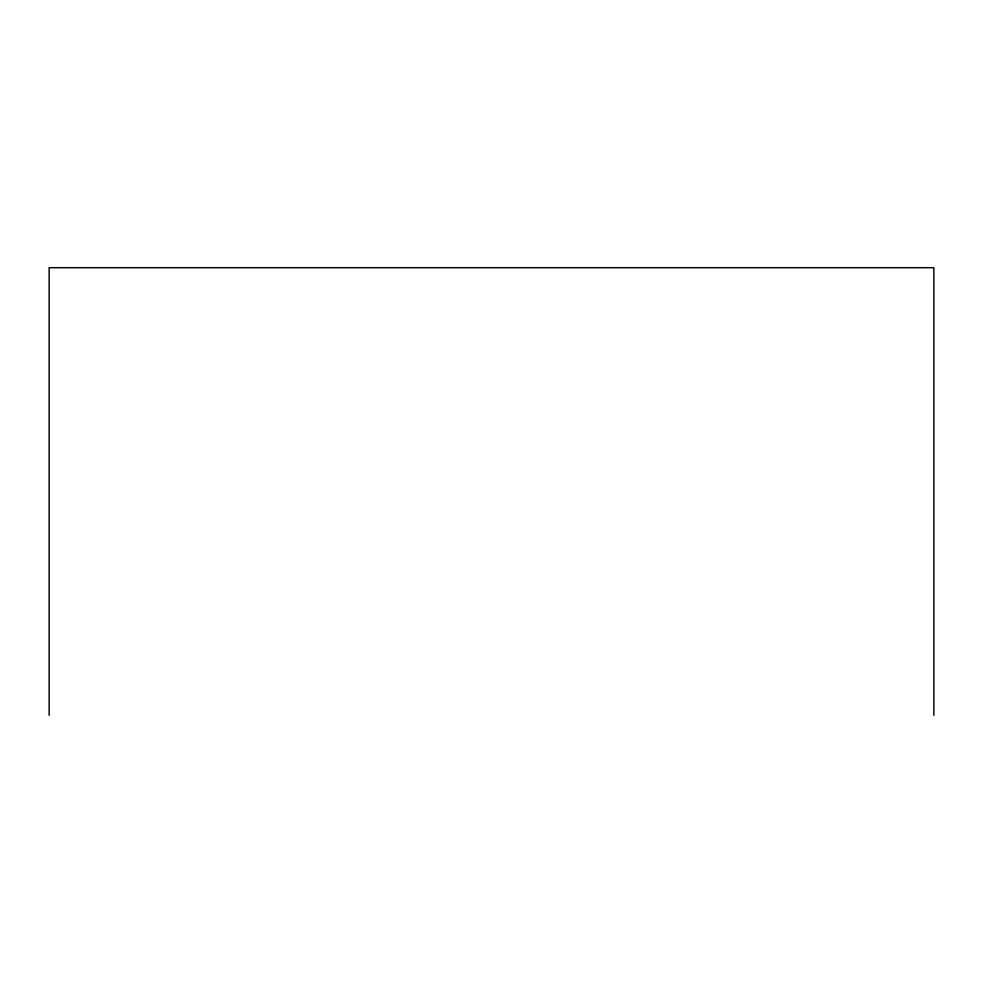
<?xml version="1.0" encoding="UTF-8"?>
<svg xmlns="http://www.w3.org/2000/svg" width="983" height="983" viewBox="0 0 983 983"><rect width="100%" height="100%" fill="white"/><g stroke="black" fill="none" stroke-linecap="round" stroke-linejoin="round"><path stroke-width="1.47" d="M933.85 715.305L933.85 267.695L49.15 267.695L49.15 715.305"/></g></svg>
